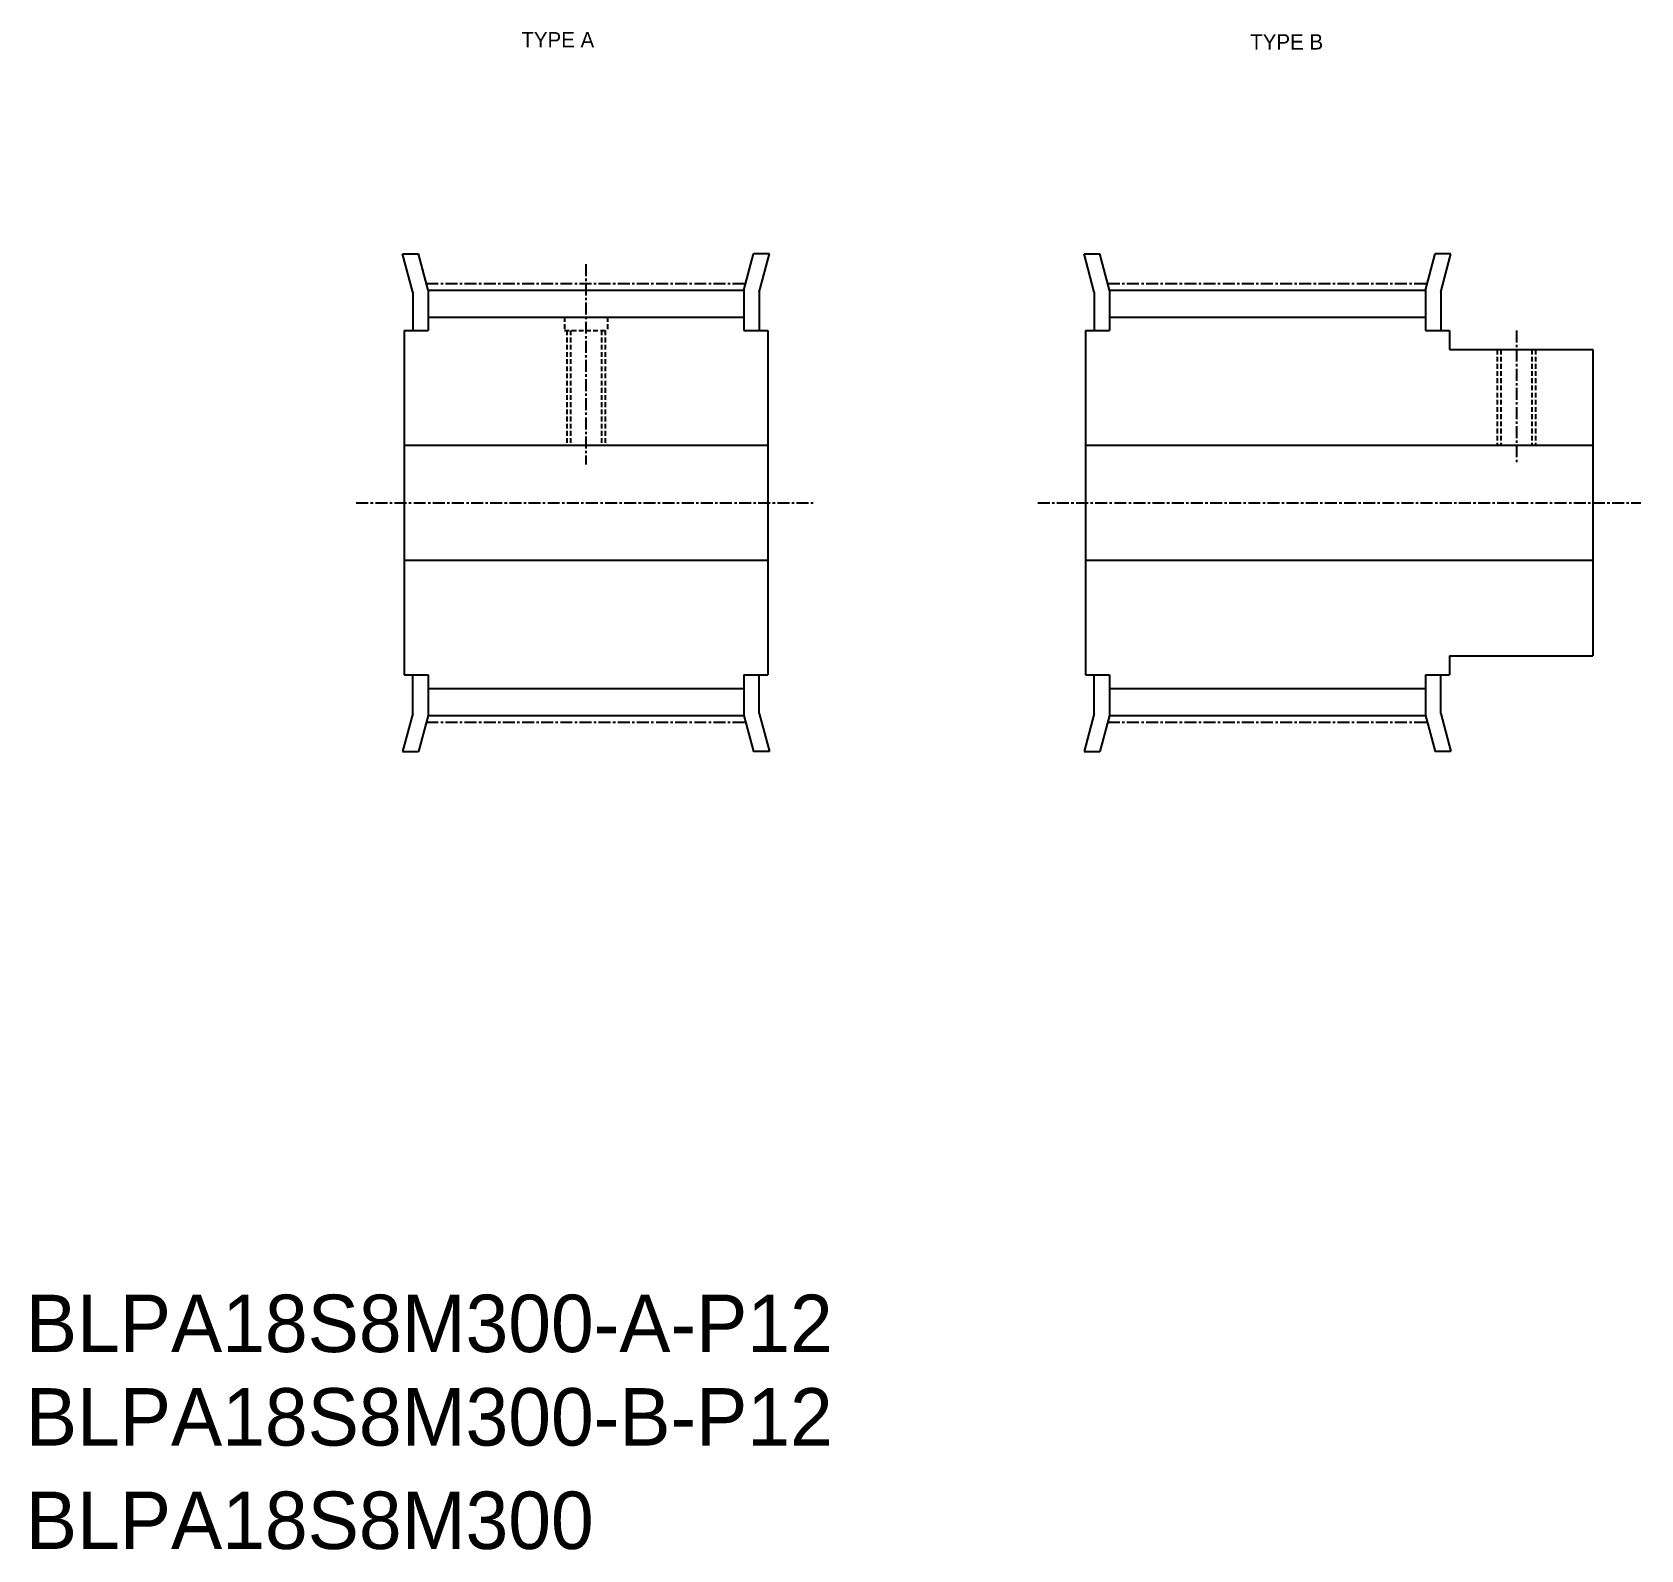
# Model space of a CAD drawing. Extents: x -285 to -117, y -61 to 98.
import ezdxf

# ---------------------------------------------------------------- set-up
doc = ezdxf.new("R2010")
doc.units = 0
doc.linetypes.add('CENTER', pattern=[2, 1.25, -0.25, 0.25, -0.25])
doc.linetypes.add('DASHED', pattern=[0.75, 0.5, -0.25])
doc.layers.get('0').update_dxf_attribs({"linetype": 'CONTINUOUS'})
doc.layers.add('CENTER', color=1, linetype='CENTER')

msp = doc.modelspace()

# ---------------------------------------------------------------- linework, layer by layer
at = {"color": 7, "linetype": 'CONTINUOUS'}
for p, q in [((-245.57, 70.55), (-246.63, 74.53)), ((-246.63, 74.53), (-244.98, 74.53)), ((-243.97, 70.76), (-244.98, 74.53)), ((-210.97, 70.76), (-209.96, 74.53)), ((-208.3, 74.53), (-209.96, 74.53)), ((-209.37, 70.55), (-208.3, 74.53)), ((-175.43, 74.53), (-173.78, 74.53)), ((-174.37, 70.55), (-175.43, 74.53)), ((-172.77, 70.76), (-173.78, 74.53)), ((-139.77, 70.76), (-138.76, 74.53)), ((-137.1, 74.53), (-138.76, 74.53)), ((-138.17, 70.55), (-137.1, 74.53)), ((-243.97, 70.76), (-210.97, 70.76)), ((-243.97, 70.76), (-243.97, 66.53)), ((-210.97, 70.76), (-210.97, 66.53)), ((-172.77, 70.76), (-139.77, 70.76)), ((-172.77, 70.76), (-172.77, 66.53)), ((-139.77, 70.76), (-139.77, 66.53)), ((-245.57, 70.55), (-245.57, 66.53)), ((-209.37, 70.55), (-209.37, 66.53)), ((-174.37, 70.55), (-174.37, 66.53)), ((-138.17, 70.55), (-138.17, 66.53)), ((-243.97, 67.93), (-210.97, 67.93)), ((-172.77, 67.93), (-139.77, 67.93)), ((-246.47, 66.53), (-246.47, 30.53)), ((-246.47, 66.53), (-243.97, 66.53)), ((-210.97, 66.53), (-208.47, 66.53)), ((-208.47, 66.53), (-208.47, 30.53)), ((-175.27, 66.53), (-175.27, 30.53)), ((-175.27, 66.53), (-172.77, 66.53)), ((-139.77, 66.53), (-137.27, 66.53)), ((-137.27, 66.53), (-137.27, 64.53)), ((-137.27, 64.53), (-122.27, 64.53)), ((-122.27, 64.53), (-122.27, 32.53)), ((-122.27, 56.53), (-122.27, 56.53)), ((-246.47, 54.53), (-208.47, 54.53)), ((-175.27, 54.53), (-122.27, 54.53)), ((-122.27, 48.53), (-122.27, 48.53)), ((-246.47, 42.53), (-208.47, 42.53)), ((-175.27, 42.53), (-122.27, 42.53)), ((-137.27, 32.53), (-122.27, 32.53)), ((-137.27, 32.53), (-137.27, 30.53)), ((-246.47, 30.53), (-243.97, 30.53)), ((-245.57, 26.51), (-245.57, 30.53)), ((-243.97, 30.53), (-243.97, 26.3)), ((-210.97, 30.53), (-210.97, 26.3)), ((-210.97, 30.53), (-208.47, 30.53)), ((-209.37, 26.51), (-209.37, 30.53)), ((-175.27, 30.53), (-172.77, 30.53)), ((-174.37, 26.51), (-174.37, 30.53)), ((-172.77, 30.53), (-172.77, 26.3)), ((-139.77, 30.53), (-139.77, 26.3)), ((-139.77, 30.53), (-137.27, 30.53)), ((-138.17, 26.51), (-138.17, 30.53)), ((-243.97, 29.13), (-210.97, 29.13)), ((-172.77, 29.13), (-139.77, 29.13)), ((-245.57, 26.51), (-246.63, 22.53)), ((-243.97, 26.3), (-244.98, 22.53)), ((-243.97, 26.3), (-210.97, 26.3)), ((-210.97, 26.3), (-209.96, 22.53)), ((-209.37, 26.51), (-208.3, 22.53)), ((-174.37, 26.51), (-175.43, 22.53)), ((-172.77, 26.3), (-173.78, 22.53)), ((-172.77, 26.3), (-139.77, 26.3)), ((-139.77, 26.3), (-138.76, 22.53)), ((-138.17, 26.51), (-137.1, 22.53)), ((-246.63, 22.53), (-244.98, 22.53)), ((-208.3, 22.53), (-209.96, 22.53)), ((-175.43, 22.53), (-173.78, 22.53)), ((-137.1, 22.53), (-138.76, 22.53))]:
    msp.add_line(p, q, dxfattribs=at)
at = {"color": 3, "linetype": 'DASHED'}
for p, q in [((-229.72, 67.93), (-229.72, 66.53)), ((-225.22, 67.93), (-225.22, 66.53)), ((-229.72, 66.53), (-225.22, 66.53)), ((-229.47, 66.53), (-229.47, 54.53)), ((-229.09, 66.53), (-229.09, 54.53)), ((-225.85, 66.53), (-225.85, 54.53)), ((-225.47, 66.53), (-225.47, 54.53)), ((-132.27, 64.53), (-132.27, 54.53)), ((-131.89, 64.53), (-131.89, 54.53)), ((-128.65, 64.53), (-128.65, 54.53)), ((-128.27, 64.53), (-128.27, 54.53))]:
    msp.add_line(p, q, dxfattribs=at)
at = {"layer": 'CENTER', "color": 1, "linetype": 'CENTER'}
for p, q in [((-227.47, 73.45), (-227.47, 52.53)), ((-244.15, 71.45), (-210.78, 71.45)), ((-172.95, 71.45), (-139.58, 71.45)), ((-130.27, 66.53), (-130.27, 52.53)), ((-251.47, 48.53), (-203.47, 48.53)), ((-180.27, 48.53), (-117.27, 48.53)), ((-244.15, 25.61), (-210.78, 25.61)), ((-172.95, 25.61), (-139.58, 25.61))]:
    msp.add_line(p, q, dxfattribs=at)

# ---------------------------------------------------------------- texts
at = {"color": 7, "linetype": 'CONTINUOUS'}
for s, height, p in [('TYPE A', 1.6, (-234.22, 96.11)), ('TYPE B', 1.6, (-158.07, 95.89)), ('BLPA18S8M300-A-P12', 6, (-285.99, -40.23)), ('BLPA18S8M300-B-P12', 6, (-285.99, -50)), ('BLPA18S8M300', 6, (-285.99, -60.81))]:
    msp.add_text(s, height=height, dxfattribs=at).set_placement(p)

doc.saveas('drawing.dxf')
